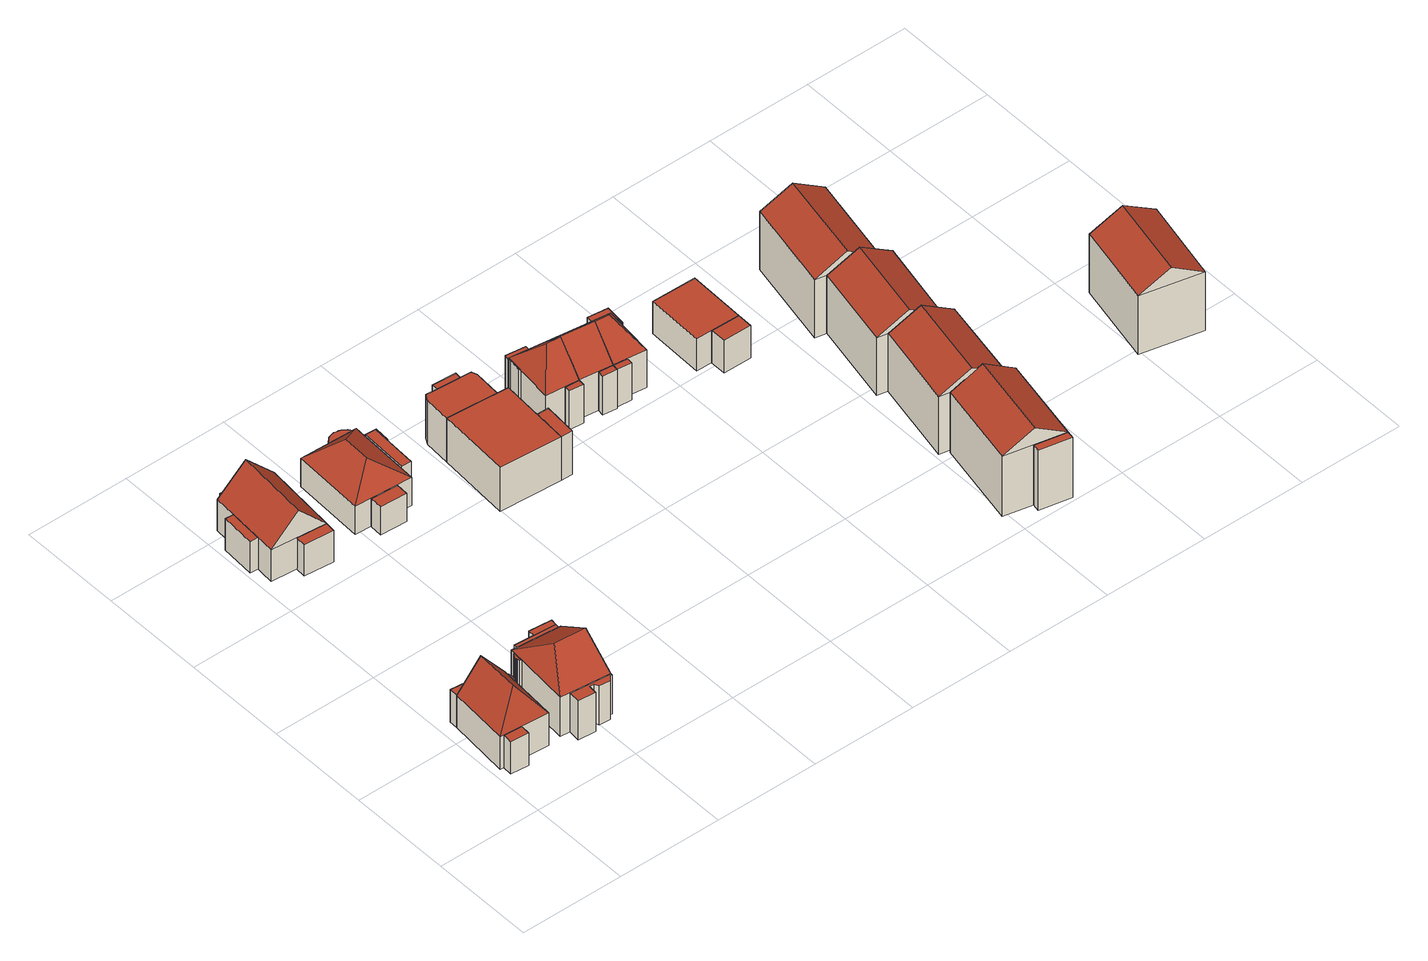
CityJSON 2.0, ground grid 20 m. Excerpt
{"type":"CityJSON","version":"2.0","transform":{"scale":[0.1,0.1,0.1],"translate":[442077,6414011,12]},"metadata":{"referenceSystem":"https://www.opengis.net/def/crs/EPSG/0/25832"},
"CityObjects":{
"building1":{"type":"Building","attributes":{"function":"31001_1010"},"children":["building1-1","building1-2","building1-3","building1-4"]},
"building1-1":{"type":"BuildingPart","attributes":{"roofType":"1000","measuredHeight":6.92,"storeysAboveGround":2},"parents":["building1"],"geometry":[{"type":"Solid","lod":"2","boundaries":[[[[0,1,2,3]],[[4,5,1,0]],[[6,7,5,4]],[[3,2,7,6]],[[4,0,3,6]],[[1,5,7,2]]]],"semantics":{"surfaces":[{"type":"WallSurface"},{"type":"RoofSurface","Flaechenneigung":"90","Flaechenrichtung":"0","Flaechengroesse":"12.7963632936523"},{"type":"GroundSurface"}],"values":[[0,0,0,0,1,2]]}}]},
"building1-2":{"type":"BuildingPart","attributes":{"roofType":"5000","measuredHeight":12.96,"storeysAboveGround":2},"parents":["building1"],"geometry":[{"type":"Solid","lod":"2","boundaries":[[[[8,9,10,11]],[[12,13,9,8]],[[3,2,13,12]],[[11,10,2,3]],[[8,14,12]],[[3,15,11]],[[11,15,14,8]],[[12,14,15,3]],[[9,13,2,10]]]],"semantics":{"surfaces":[{"type":"WallSurface"},{"type":"RoofSurface","Flaechenneigung":"26.8368842881653","Flaechenrichtung":"184.126840177862","Flaechengroesse":"31.8476437326042"},{"type":"RoofSurface","Flaechenneigung":"37.8030855775719","Flaechenrichtung":"94.3165762677611","Flaechengroesse":"77.2890813356754"},{"type":"RoofSurface","Flaechenneigung":"37.8034117705995","Flaechenrichtung":"274.481503936654","Flaechengroesse":"77.7847228545714"},{"type":"GroundSurface"}],"values":[[0,0,0,0,1,0,2,3,4]]}}]},
"building1-3":{"type":"BuildingPart","attributes":{"roofType":"1000","measuredHeight":6.92,"storeysAboveGround":2},"parents":["building1"],"geometry":[{"type":"Solid","lod":"2","boundaries":[[[[16,17,18,19]],[[20,21,17,16]],[[22,23,21,20]],[[19,18,23,22]],[[20,16,19,22]],[[17,21,23,18]]]],"semantics":{"surfaces":[{"type":"WallSurface"},{"type":"RoofSurface","Flaechenneigung":"90","Flaechenrichtung":"0","Flaechengroesse":"6.63844505318952"},{"type":"GroundSurface"}],"values":[[0,0,0,0,1,2]]}}]},
"building1-4":{"type":"BuildingPart","attributes":{"roofType":"1000","measuredHeight":6.92,"storeysAboveGround":2},"parents":["building1"],"geometry":[{"type":"Solid","lod":"2","boundaries":[[[[24,25,26,27]],[[28,29,25,24]],[[30,31,29,28]],[[32,33,31,30]],[[34,35,33,32]],[[36,37,35,34]],[[38,39,37,36]],[[40,41,39,38]],[[42,43,41,40]],[[27,26,43,42]],[[40,38,36,34,32,30,28,24,27,42]],[[25,29,31,33,35,37,39,41,43,26]]]],"semantics":{"surfaces":[{"type":"WallSurface"},{"type":"RoofSurface","Flaechenneigung":"90","Flaechenrichtung":"0","Flaechengroesse":"0.613383186289762"},{"type":"GroundSurface"}],"values":[[0,0,0,0,0,0,0,0,0,0,1,2]]}}]},
"building2":{"type":"Building","attributes":{"function":"31001_1010"},"children":["building2-1","building2-2","building2-3","building2-4","building2-5"]},
"building2-1":{"type":"BuildingPart","attributes":{"roofType":"5000","measuredHeight":13.07,"storeysAboveGround":2},"parents":["building2"],"geometry":[{"type":"Solid","lod":"2","boundaries":[[[[44,45,46,47]],[[48,49,45,44]],[[50,51,49,48]],[[47,46,51,50]],[[44,52,48]],[[50,53,47]],[[47,53,52,44]],[[48,52,53,50]],[[45,49,51,46]]]],"semantics":{"surfaces":[{"type":"WallSurface"},{"type":"RoofSurface","Flaechenneigung":"36.2951160896457","Flaechenrichtung":"275.099174167106","Flaechengroesse":"39.3622999461355"},{"type":"RoofSurface","Flaechenneigung":"54.442910196998","Flaechenrichtung":"185.158501870631","Flaechengroesse":"64.6240094716911"},{"type":"RoofSurface","Flaechenneigung":"54.4437796688491","Flaechenrichtung":"4.71823321427235","Flaechengroesse":"64.0918064017513"},{"type":"GroundSurface"}],"values":[[0,0,0,0,1,0,2,3,4]]}}]},
"building2-2":{"type":"BuildingPart","attributes":{"roofType":"1000","measuredHeight":7.72,"storeysAboveGround":2},"parents":["building2"],"geometry":[{"type":"Solid","lod":"2","boundaries":[[[[54,55,56,57]],[[58,59,55,54]],[[60,51,59,58]],[[57,56,51,60]],[[58,54,57,60]],[[55,59,51,56]]]],"semantics":{"surfaces":[{"type":"WallSurface"},{"type":"RoofSurface","Flaechenneigung":"90","Flaechenrichtung":"0","Flaechengroesse":"10.5136217328658"},{"type":"GroundSurface"}],"values":[[0,0,0,0,1,2]]}}]},
"building2-3":{"type":"BuildingPart","attributes":{"roofType":"1000","measuredHeight":7.72,"storeysAboveGround":2},"parents":["building2"],"geometry":[{"type":"Solid","lod":"2","boundaries":[[[[61,62,63,64]],[[65,66,62,61]],[[58,59,66,65]],[[64,63,59,58]],[[65,61,64,58]],[[62,66,59,63]]]],"semantics":{"surfaces":[{"type":"WallSurface"},{"type":"RoofSurface","Flaechenneigung":"90","Flaechenrichtung":"0","Flaechengroesse":"5.40322573922653"},{"type":"GroundSurface"}],"values":[[0,0,0,0,1,2]]}}]},
"building2-4":{"type":"BuildingPart","attributes":{"roofType":"1000","measuredHeight":8.29,"storeysAboveGround":2},"parents":["building2"],"geometry":[{"type":"Solid","lod":"2","boundaries":[[[[67,68,69,70]],[[71,72,68,67]],[[73,74,72,71]],[[75,76,74,73]],[[77,78,76,75]],[[79,80,78,77]],[[81,82,80,79]],[[83,84,82,81]],[[85,86,84,83]],[[87,88,86,85]],[[70,69,88,87]],[[85,83,81,79,77,75,73,71,67,70,87]],[[68,72,74,76,78,80,82,84,86,88,69]]]],"semantics":{"surfaces":[{"type":"WallSurface"},{"type":"RoofSurface","Flaechenneigung":"90","Flaechenrichtung":"0","Flaechengroesse":"0.755528995845403"},{"type":"GroundSurface"}],"values":[[0,0,0,0,0,0,0,0,0,0,0,1,2]]}}]},
"building2-5":{"type":"BuildingPart","attributes":{"roofType":"1000","measuredHeight":8.29,"storeysAboveGround":2},"parents":["building2"],"geometry":[{"type":"Solid","lod":"2","boundaries":[[[[89,90,91,92]],[[93,94,90,89]],[[47,46,94,93]],[[95,96,46,47]],[[97,98,96,95]],[[99,100,98,97]],[[101,102,100,99]],[[103,104,102,101]],[[105,106,104,103]],[[92,91,106,105]],[[103,101,99,97,95,47,93,89,92,105]],[[90,94,46,96,98,100,102,104,106,91]]]],"semantics":{"surfaces":[{"type":"WallSurface"},{"type":"RoofSurface","Flaechenneigung":"90","Flaechenrichtung":"0","Flaechengroesse":"12.3300386520709"},{"type":"GroundSurface"}],"values":[[0,0,0,0,0,0,0,0,0,0,1,2]]}}]},
"building3":{"type":"Building","attributes":{"function":"31001_1010"},"children":["building3-1","building3-2","building3-3","building3-4"]},
"building3-1":{"type":"BuildingPart","attributes":{"roofType":"3100","measuredHeight":12.29,"storeysAboveGround":1},"parents":["building3"],"geometry":[{"type":"Solid","lod":"2","boundaries":[[[[107,108,109,110]],[[111,112,108,107]],[[113,114,112,111]],[[110,109,114,113]],[[107,115,111]],[[113,116,110]],[[110,116,115,107]],[[111,115,116,113]],[[108,112,114,109]]]],"semantics":{"surfaces":[{"type":"WallSurface"},{"type":"RoofSurface","Flaechenneigung":"43.8973797588391","Flaechenrichtung":"94.9749968561221","Flaechengroesse":"111.559313591527"},{"type":"RoofSurface","Flaechenneigung":"43.8967343103147","Flaechenrichtung":"274.573062324637","Flaechengroesse":"112.084354398349"},{"type":"GroundSurface"}],"values":[[0,0,0,0,0,0,1,2,3]]}}]},
"building3-2":{"type":"BuildingPart","attributes":{"roofType":"1000","measuredHeight":6.7,"storeysAboveGround":1},"parents":["building3"],"geometry":[{"type":"Solid","lod":"2","boundaries":[[[[117,118,119,120]],[[107,108,118,117]],[[121,122,108,107]],[[120,119,122,121]],[[107,117,120,121]],[[118,108,122,119]]]],"semantics":{"surfaces":[{"type":"WallSurface"},{"type":"RoofSurface","Flaechenneigung":"90","Flaechenrichtung":"0","Flaechengroesse":"11.7699210614431"},{"type":"GroundSurface"}],"values":[[0,0,0,0,1,2]]}}]},
"building3-3":{"type":"BuildingPart","attributes":{"roofType":"1000","measuredHeight":6.7,"storeysAboveGround":1},"parents":["building3"],"geometry":[{"type":"Solid","lod":"2","boundaries":[[[[123,124,125,126]],[[127,128,124,123]],[[129,130,128,127]],[[126,125,130,129]],[[127,123,126,129]],[[124,128,130,125]]]],"semantics":{"surfaces":[{"type":"WallSurface"},{"type":"RoofSurface","Flaechenneigung":"90","Flaechenrichtung":"0","Flaechengroesse":"10.2927378738628"},{"type":"GroundSurface"}],"values":[[0,0,0,0,1,2]]}}]},
"building3-4":{"type":"BuildingPart","attributes":{"roofType":"1000","measuredHeight":6.7,"storeysAboveGround":1},"parents":["building3"],"geometry":[{"type":"Solid","lod":"2","boundaries":[[[[131,132,133,134]],[[135,136,132,131]],[[137,138,136,135]],[[134,133,138,137]],[[135,131,134,137]],[[132,136,138,133]]]],"semantics":{"surfaces":[{"type":"WallSurface"},{"type":"RoofSurface","Flaechenneigung":"90","Flaechenrichtung":"0","Flaechengroesse":"4.04162464511179"},{"type":"GroundSurface"}],"values":[[0,0,0,0,1,2]]}}]},
"building4":{"type":"Building","attributes":{"function":"31001_1010"},"children":["building4-1","building4-2","building4-3","building4-4","building4-5"]},
"building4-1":{"type":"BuildingPart","attributes":{"roofType":"1000","measuredHeight":5.96,"storeysAboveGround":1},"parents":["building4"],"geometry":[{"type":"Solid","lod":"2","boundaries":[[[[139,140,141,142]],[[143,144,140,139]],[[145,146,144,143]],[[142,141,146,145]],[[143,139,142,145]],[[140,144,146,141]]]],"semantics":{"surfaces":[{"type":"WallSurface"},{"type":"RoofSurface","Flaechenneigung":"90","Flaechenrichtung":"0","Flaechengroesse":"12.5852587033075"},{"type":"GroundSurface"}],"values":[[0,0,0,0,1,2]]}}]},
"building4-2":{"type":"BuildingPart","attributes":{"roofType":"3200","measuredHeight":10.05,"storeysAboveGround":1},"parents":["building4"],"geometry":[{"type":"Solid","lod":"2","boundaries":[[[[147,148,149,150]],[[151,152,148,147]],[[153,154,152,151]],[[150,149,154,153]],[[147,155,151]],[[153,156,150]],[[150,156,155,147]],[[151,155,156,153]],[[148,152,154,149]]]],"semantics":{"surfaces":[{"type":"WallSurface"},{"type":"RoofSurface","Flaechenneigung":"46.8651352410662","Flaechenrichtung":"2.28261658832578","Flaechengroesse":"33.3762424339239"},{"type":"RoofSurface","Flaechenneigung":"46.863180793236","Flaechenrichtung":"183.21350493041","Flaechengroesse":"32.9853559602408"},{"type":"RoofSurface","Flaechenneigung":"53.6635812473166","Flaechenrichtung":"272.344915822568","Flaechengroesse":"66.8304501293874"},{"type":"RoofSurface","Flaechenneigung":"53.6640638867888","Flaechenrichtung":"92.7307308008824","Flaechengroesse":"67.4519282353769"},{"type":"GroundSurface"}],"values":[[0,0,0,0,1,2,3,4,5]]}}]},
"building4-3":{"type":"BuildingPart","attributes":{"roofType":"1000","measuredHeight":6.32,"storeysAboveGround":1},"parents":["building4"],"geometry":[{"type":"Solid","lod":"2","boundaries":[[[[157,158,159,160]],[[161,162,158,157]],[[163,164,162,161]],[[160,159,164,163]],[[161,157,160,163]],[[158,162,164,159]]]],"semantics":{"surfaces":[{"type":"WallSurface"},{"type":"RoofSurface","Flaechenneigung":"90","Flaechenrichtung":"0","Flaechengroesse":"17.9762451003446"},{"type":"GroundSurface"}],"values":[[0,0,0,0,1,2]]}}]},
"building4-4":{"type":"BuildingPart","attributes":{"roofType":"1000","measuredHeight":6.32,"storeysAboveGround":1},"parents":["building4"],"geometry":[{"type":"Solid","lod":"2","boundaries":[[[[165,166,158,157]],[[167,168,166,165]],[[169,170,168,167]],[[157,158,170,169]],[[167,165,157,169]],[[166,168,170,158]]]],"semantics":{"surfaces":[{"type":"WallSurface"},{"type":"RoofSurface","Flaechenneigung":"90","Flaechenrichtung":"0","Flaechengroesse":"0.672747123939292"},{"type":"GroundSurface"}],"values":[[0,0,0,0,1,2]]}}]},
"building4-5":{"type":"BuildingPart","attributes":{"roofType":"1000","measuredHeight":5.96,"storeysAboveGround":1},"parents":["building4"],"geometry":[{"type":"Solid","lod":"2","boundaries":[[[[171,172,173,174]],[[175,176,172,171]],[[177,178,176,175]],[[179,180,178,177]],[[181,182,180,179]],[[183,184,182,181]],[[185,186,184,183]],[[187,188,186,185]],[[189,190,188,187]],[[191,192,190,189]],[[193,194,192,191]],[[174,173,194,193]],[[191,189,187,185,183,181,179,177,175,171,174,193]],[[172,176,178,180,182,184,186,188,190,192,194,173]]]],"semantics":{"surfaces":[{"type":"WallSurface"},{"type":"RoofSurface","Flaechenneigung":"90","Flaechenrichtung":"0","Flaechengroesse":"5.10554742973654"},{"type":"GroundSurface"}],"values":[[0,0,0,0,0,0,0,0,0,0,0,0,1,2]]}}]},
"building5":{"type":"Building","attributes":{"function":"31001_1010"},"children":["building5-1","building5-2","building5-3"]},
"building5-1":{"type":"BuildingPart","attributes":{"roofType":"1000","measuredHeight":9.37,"storeysAboveGround":2},"parents":["building5"],"geometry":[{"type":"Solid","lod":"2","boundaries":[[[[195,196,197,198]],[[199,200,196,195]],[[201,202,200,199]],[[198,197,202,201]],[[199,195,198,201]],[[196,200,202,197]]]],"semantics":{"surfaces":[{"type":"WallSurface"},{"type":"RoofSurface","Flaechenneigung":"90","Flaechenrichtung":"0","Flaechengroesse":"168.601442413724"},{"type":"GroundSurface"}],"values":[[0,0,0,0,1,2]]}}]},
"building5-2":{"type":"BuildingPart","attributes":{"roofType":"1000","measuredHeight":9.37,"storeysAboveGround":2},"parents":["building5"],"geometry":[{"type":"Solid","lod":"2","boundaries":[[[[203,204,205,206]],[[207,208,204,203]],[[195,196,208,207]],[[206,205,196,195]],[[207,203,206,195]],[[204,208,196,205]]]],"semantics":{"surfaces":[{"type":"WallSurface"},{"type":"RoofSurface","Flaechenneigung":"90","Flaechenrichtung":"0","Flaechengroesse":"13.9751811300304"},{"type":"GroundSurface"}],"values":[[0,0,0,0,1,2]]}}]},
"building5-3":{"type":"BuildingPart","attributes":{"roofType":"1000","measuredHeight":9.35,"storeysAboveGround":2},"parents":["building5"],"geometry":[{"type":"Solid","lod":"2","boundaries":[[[[209,210,202,211]],[[212,213,210,209]],[[214,215,213,212]],[[216,217,215,214]],[[218,219,217,216]],[[220,221,219,218]],[[214,215,221,220]],[[222,223,215,214]],[[224,225,223,222]],[[226,227,225,224]],[[211,202,227,226]],[[224,222,214,220,218,216,214,212,209,211,226]],[[210,213,215,217,219,221,215,223,225,227,202]]]],"semantics":{"surfaces":[{"type":"WallSurface"},{"type":"RoofSurface","Flaechenneigung":"90","Flaechenrichtung":"0","Flaechengroesse":"67.3278489027701"},{"type":"GroundSurface"}],"values":[[0,0,0,0,0,0,0,0,0,0,0,1,2]]}}]},
"building6":{"type":"Building","attributes":{"function":"31001_1010"},"children":["building6-1","building6-2","building6-3","building6-4"]},
"building6-1":{"type":"BuildingPart","attributes":{"roofType":"1000","measuredHeight":8.27,"storeysAboveGround":2},"parents":["building6"],"geometry":[{"type":"Solid","lod":"2","boundaries":[[[[228,229,230,231]],[[232,233,229,228]],[[234,235,233,232]],[[231,230,235,234]],[[232,228,231,234]],[[229,233,235,230]]]],"semantics":{"surfaces":[{"type":"WallSurface"},{"type":"RoofSurface","Flaechenneigung":"90","Flaechenrichtung":"0","Flaechengroesse":"3.11828899928589"},{"type":"GroundSurface"}],"values":[[0,0,0,0,1,2]]}}]},
"building6-2":{"type":"BuildingPart","attributes":{"roofType":"5000","measuredHeight":13.62,"storeysAboveGround":2},"parents":["building6"],"geometry":[{"type":"Solid","lod":"2","boundaries":[[[[236,237,235,234]],[[238,239,237,236]],[[240,241,239,238]],[[234,235,241,240]],[[236,242,238]],[[240,243,234]],[[234,243,242,236]],[[238,242,243,240]],[[237,239,241,235]]]],"semantics":{"surfaces":[{"type":"WallSurface"},{"type":"RoofSurface","Flaechenneigung":"33.1559320205173","Flaechenrichtung":"276.674806947586","Flaechengroesse":"33.3801886000071"},{"type":"RoofSurface","Flaechenneigung":"43.9585313342489","Flaechenrichtung":"185.880204935364","Flaechengroesse":"34.3660229134092"},{"type":"RoofSurface","Flaechenneigung":"43.9614669469931","Flaechenrichtung":"6.79439899712538","Flaechengroesse":"34.3205901051291"},{"type":"GroundSurface"}],"values":[[0,0,0,0,1,0,2,3,4]]}}]},
"building6-3":{"type":"BuildingPart","attributes":{"roofType":"1000","measuredHeight":8.27,"storeysAboveGround":2},"parents":["building6"],"geometry":[{"type":"Solid","lod":"2","boundaries":[[[[244,245,246,247]],[[238,239,245,244]],[[247,246,239,238]],[[244,247,238]],[[245,239,246]]]],"semantics":{"surfaces":[{"type":"WallSurface"},{"type":"RoofSurface","Flaechenneigung":"90","Flaechenrichtung":"0","Flaechengroesse":"0.308327919199165"},{"type":"GroundSurface"}],"values":[[0,0,0,1,2]]}}]},
"building6-4":{"type":"BuildingPart","attributes":{"roofType":"1000","measuredHeight":8.09,"storeysAboveGround":2},"parents":["building6"],"geometry":[{"type":"Solid","lod":"2","boundaries":[[[[248,249,250,251]],[[252,253,249,248]],[[254,255,253,252]],[[251,250,255,254]],[[252,248,251,254]],[[249,253,255,250]]]],"semantics":{"surfaces":[{"type":"WallSurface"},{"type":"RoofSurface","Flaechenneigung":"90","Flaechenrichtung":"0","Flaechengroesse":"4.07728581043395"},{"type":"GroundSurface"}],"values":[[0,0,0,0,1,2]]}}]},
"building7":{"type":"Building","attributes":{"function":"31001_1010"},"children":["building7-1","building7-2"]},
"building7-1":{"type":"BuildingPart","attributes":{"roofType":"1000","measuredHeight":8.27,"storeysAboveGround":2},"parents":["building7"],"geometry":[{"type":"Solid","lod":"2","boundaries":[[[[256,257,258,259]],[[260,261,257,256]],[[262,263,261,260]],[[259,258,263,262]],[[260,256,259,262]],[[257,261,263,258]]]],"semantics":{"surfaces":[{"type":"WallSurface"},{"type":"RoofSurface","Flaechenneigung":"90","Flaechenrichtung":"0","Flaechengroesse":"3.2706150638837"},{"type":"GroundSurface"}],"values":[[0,0,0,0,1,2]]}}]},
"building7-2":{"type":"BuildingPart","attributes":{"roofType":"3100","measuredHeight":13.65,"storeysAboveGround":2},"parents":["building7"],"geometry":[{"type":"Solid","lod":"2","boundaries":[[[[264,265,241,240]],[[262,263,265,264]],[[234,235,263,262]],[[240,241,235,234]],[[264,266,262]],[[234,267,240]],[[240,267,266,264]],[[262,266,267,234]],[[265,263,235,241]]]],"semantics":{"surfaces":[{"type":"WallSurface"},{"type":"RoofSurface","Flaechenneigung":"43.7032834386543","Flaechenrichtung":"6.98113200468264","Flaechengroesse":"46.9598360326977"},{"type":"RoofSurface","Flaechenneigung":"43.7034968612154","Flaechenrichtung":"186.965001100086","Flaechengroesse":"46.6874218902736"},{"type":"GroundSurface"}],"values":[[0,0,0,0,0,0,1,2,3]]}}]},
"building8":{"type":"Building","attributes":{"function":"31001_1010"},"children":["building8-1","building8-2","building8-3"]},
"building8-1":{"type":"BuildingPart","attributes":{"roofType":"5000","measuredHeight":13.28,"storeysAboveGround":2},"parents":["building8"],"geometry":[{"type":"Solid","lod":"2","boundaries":[[[[268,269,270,264]],[[271,272,269,268]],[[262,273,272,271]],[[264,270,273,262]],[[268,274,271]],[[262,275,264]],[[264,275,274,268]],[[271,274,275,262]],[[269,272,273,270]]]],"semantics":{"surfaces":[{"type":"WallSurface"},{"type":"RoofSurface","Flaechenneigung":"34.0878588084052","Flaechenrichtung":"96.4975341914653","Flaechengroesse":"33.112072314562"},{"type":"RoofSurface","Flaechenneigung":"43.936056243211","Flaechenrichtung":"6.98010221772156","Flaechengroesse":"33.8099889579819"},{"type":"RoofSurface","Flaechenneigung":"43.9360427596041","Flaechenrichtung":"186.952459007565","Flaechengroesse":"34.1555474622359"},{"type":"GroundSurface"}],"values":[[0,0,0,0,1,0,2,3,4]]}}]},
"building8-2":{"type":"BuildingPart","attributes":{"roofType":"1000","measuredHeight":7.95,"storeysAboveGround":2},"parents":["building8"],"geometry":[{"type":"Solid","lod":"2","boundaries":[[[[276,277,278,279]],[[259,280,277,276]],[[262,273,280,259]],[[279,278,273,262]],[[259,276,279,262]],[[277,280,273,278]]]],"semantics":{"surfaces":[{"type":"WallSurface"},{"type":"RoofSurface","Flaechenneigung":"90","Flaechenrichtung":"0","Flaechengroesse":"3.36077399866167"},{"type":"GroundSurface"}],"values":[[0,0,0,0,1,2]]}}]},
"building8-3":{"type":"BuildingPart","attributes":{"roofType":"1000","measuredHeight":7.95,"storeysAboveGround":2},"parents":["building8"],"geometry":[{"type":"Solid","lod":"2","boundaries":[[[[281,282,283,284]],[[285,286,282,281]],[[287,288,286,285]],[[289,290,288,287]],[[268,269,290,289]],[[284,283,269,268]],[[289,287,285,281,284,268]],[[282,286,288,290,269,283]]]],"semantics":{"surfaces":[{"type":"WallSurface"},{"type":"RoofSurface","Flaechenneigung":"90","Flaechenrichtung":"0","Flaechengroesse":"5.01533912748544"},{"type":"GroundSurface"}],"values":[[0,0,0,0,0,0,1,2]]}}]},
"building9":{"type":"Building","attributes":{"function":"31001_1010"},"children":["building9-1","building9-2"]},
"building9-1":{"type":"BuildingPart","attributes":{"roofType":"1000","measuredHeight":6.89,"storeysAboveGround":2},"parents":["building9"],"geometry":[{"type":"Solid","lod":"2","boundaries":[[[[291,292,293,294]],[[295,296,292,291]],[[297,298,296,295]],[[294,293,298,297]],[[295,291,294,297]],[[292,296,298,293]]]],"semantics":{"surfaces":[{"type":"WallSurface"},{"type":"RoofSurface","Flaechenneigung":"90","Flaechenrichtung":"0","Flaechengroesse":"16.437709958899"},{"type":"GroundSurface"}],"values":[[0,0,0,0,1,2]]}}]},
"building9-2":{"type":"BuildingPart","attributes":{"roofType":"1000","measuredHeight":6.89,"storeysAboveGround":2},"parents":["building9"],"geometry":[{"type":"Solid","lod":"2","boundaries":[[[[299,300,301,302]],[[303,304,300,299]],[[297,298,304,303]],[[302,301,298,297]],[[303,299,302,297]],[[300,304,298,301]]]],"semantics":{"surfaces":[{"type":"WallSurface"},{"type":"RoofSurface","Flaechenneigung":"90","Flaechenrichtung":"0","Flaechengroesse":"93.2834230433828"},{"type":"GroundSurface"}],"values":[[0,0,0,0,1,2]]}}]},
"building10":{"type":"Building","attributes":{"function":"31001_1010"},"children":["building10-1","building10-2"]},
"building10-1":{"type":"BuildingPart","attributes":{"roofType":"1000","measuredHeight":12.97,"storeysAboveGround":4},"parents":["building10"],"geometry":[{"type":"Solid","lod":"2","boundaries":[[[[305,306,307,308]],[[309,310,306,305]],[[311,312,310,309]],[[308,307,312,311]],[[309,305,308,311]],[[306,310,312,307]]]],"semantics":{"surfaces":[{"type":"WallSurface"},{"type":"RoofSurface","Flaechenneigung":"90","Flaechenrichtung":"0","Flaechengroesse":"8.94428844876505"},{"type":"GroundSurface"}],"values":[[0,0,0,0,1,2]]}}]},
"building10-2":{"type":"BuildingPart","attributes":{"roofType":"3100","measuredHeight":16.46,"storeysAboveGround":4},"parents":["building10"],"geometry":[{"type":"Solid","lod":"2","boundaries":[[[[313,314,315,316]],[[317,318,314,313]],[[308,307,318,317]],[[316,315,307,308]],[[313,319,317]],[[308,320,316]],[[316,320,319,313]],[[317,319,320,308]],[[314,318,307,315]]]],"semantics":{"surfaces":[{"type":"WallSurface"},{"type":"RoofSurface","Flaechenneigung":"59.2681176511795","Flaechenrichtung":"281.406525760689","Flaechengroesse":"115.310349873954"},{"type":"RoofSurface","Flaechenneigung":"59.2681198320977","Flaechenrichtung":"101.258800862887","Flaechengroesse":"115.623941294835"},{"type":"GroundSurface"}],"values":[[0,0,0,0,0,0,1,2,3]]}}]},
"building11":{"type":"Building","attributes":{"function":"31001_1010","yearOfConstruction":1968,"roofType":"3100","measuredHeight":15.9,"storeysAboveGround":4},"geometry":[{"type":"Solid","lod":"2","boundaries":[[[[321,322,323,324]],[[325,326,322,321]],[[327,328,326,325]],[[324,323,328,327]],[[321,329,325]],[[327,330,324]],[[324,330,329,321]],[[325,329,330,327]],[[322,326,328,323]]]],"semantics":{"surfaces":[{"type":"WallSurface"},{"type":"RoofSurface","Flaechenneigung":"59.7350465313782","Flaechenrichtung":"101.212983076696","Flaechengroesse":"113.35602428269"},{"type":"RoofSurface","Flaechenneigung":"59.7350347275753","Flaechenrichtung":"281.588315575704","Flaechengroesse":"113.837135524565"},{"type":"GroundSurface"}],"values":[[0,0,0,0,0,0,1,2,3]]}}]},
"building12":{"type":"Building","attributes":{"function":"31001_1010","yearOfConstruction":1968,"roofType":"3100","measuredHeight":15.85,"storeysAboveGround":4},"geometry":[{"type":"Solid","lod":"2","boundaries":[[[[331,332,333,334]],[[335,336,332,331]],[[337,338,336,335]],[[334,333,338,337]],[[331,339,335]],[[337,340,334]],[[334,340,339,331]],[[335,339,340,337]],[[332,336,338,333]]]],"semantics":{"surfaces":[{"type":"WallSurface"},{"type":"RoofSurface","Flaechenneigung":"59.5239441783576","Flaechenrichtung":"101.714518225694","Flaechengroesse":"111.971232505835"},{"type":"RoofSurface","Flaechenneigung":"59.5239215199081","Flaechenrichtung":"281.640999161143","Flaechengroesse":"111.788163808591"},{"type":"GroundSurface"}],"values":[[0,0,0,0,0,0,1,2,3]]}}]},
"building13":{"type":"Building","attributes":{"function":"31001_1010","yearOfConstruction":1968,"roofType":"3100","measuredHeight":15.95,"storeysAboveGround":4},"geometry":[{"type":"Solid","lod":"2","boundaries":[[[[341,342,343,344]],[[345,346,342,341]],[[347,348,346,345]],[[344,343,348,347]],[[341,349,345]],[[347,350,344]],[[344,350,349,341]],[[345,349,350,347]],[[342,346,348,343]]]],"semantics":{"surfaces":[{"type":"WallSurface"},{"type":"RoofSurface","Flaechenneigung":"59.3810488765462","Flaechenrichtung":"101.512309407868","Flaechengroesse":"122.461356044011"},{"type":"RoofSurface","Flaechenneigung":"59.3810726821451","Flaechenrichtung":"281.524800428973","Flaechengroesse":"122.484215196119"},{"type":"GroundSurface"}],"values":[[0,0,0,0,0,0,1,2,3]]}}]},
"building14":{"type":"Building","attributes":{"function":"31001_1010","yearOfConstruction":1968,"roofType":"3100","measuredHeight":16.03,"storeysAboveGround":4},"geometry":[{"type":"Solid","lod":"2","boundaries":[[[[351,352,353,354]],[[355,356,352,351]],[[357,358,356,355]],[[354,353,358,357]],[[351,359,355]],[[357,360,354]],[[354,360,359,351]],[[355,359,360,357]],[[352,356,358,353]]]],"semantics":{"surfaces":[{"type":"WallSurface"},{"type":"RoofSurface","Flaechenneigung":"59.4655594378121","Flaechenrichtung":"102.248019118481","Flaechengroesse":"113.739389167323"},{"type":"RoofSurface","Flaechenneigung":"59.4657712597505","Flaechenrichtung":"282.114926324362","Flaechengroesse":"113.213526834836"},{"type":"GroundSurface"}],"values":[[0,0,0,0,0,0,1,2,3]]}}]}
},
"vertices":[
[25,243,79],[25,243,10],[24,226,10],[24,226,79],[102,236,79],[102,236,10],[101,219,79],[101,219,10],
[108,102,79],[108,102,10],[117,218,10],[117,218,79],[14,109,79],[14,109,10],[64,136,140],[70,222,140],
[54,87,79],[54,87,10],[56,106,10],[56,106,79],[20,90,79],[20,90,10],[21,109,79],[21,109,10],
[118,211,79],[118,211,10],[116,213,10],[116,213,79],[119,208,79],[119,208,10],[119,206,79],[119,206,10],[120,203,79],[120,203,10],[119,200,79],[119,200,10],[119,197,79],[119,197,10],[118,195,79],[118,195,10],[116,193,79],[116,193,10],[115,191,79],[115,191,10],
[130,100,100],[130,100,17],[226,91,17],[226,91,100],[142,233,100],[142,233,17],[237,225,100],[237,225,17],[171,163,147],[231,158,147],
[157,244,94],[157,244,17],[156,231,17],[156,231,94],[238,238,94],[238,238,17],[237,225,94],
[196,254,94],[196,254,17],[195,241,17],[195,241,94],[239,250,94],[239,250,17],
[137,207,100],[137,207,17],[139,204,17],[139,204,100],[136,210,100],[136,210,17],[135,212,100],[135,212,17],[135,214,100],[135,214,17],[135,216,100],[135,216,17],[136,218,100],[136,218,17],[137,221,100],[137,221,17],[138,222,100],[138,222,17],[139,224,100],[139,224,17],[141,225,100],[141,225,17],
[146,76,100],[146,76,17],[180,73,17],[180,73,100],[148,99,100],[148,99,17],[226,87,100],[226,87,17],[222,88,100],[222,88,17],[215,79,100],[215,79,17],[194,81,100],[194,81,17],[190,89,100],[190,89,17],[182,90,100],[182,90,17],
[127,663,75],[127,663,8],[140,806,8],[140,806,75],[21,672,75],[21,672,8],[32,816,75],[32,816,8],[74,668,131],[86,811,131],
[70,668,75],[70,668,8],[68,648,8],[68,648,75],[125,643,75],[125,643,8],
[8,708,75],[8,708,8],[24,707,8],[24,707,75],[13,774,75],[13,774,8],[29,773,75],[29,773,8],
[44,824,75],[44,824,8],[43,815,8],[43,815,75],[88,820,75],[88,820,8],[87,811,75],[87,811,8],
[269,659,74],[269,659,14],[218,662,14],[218,662,74],[268,635,74],[268,635,14],[217,638,74],[217,638,14],
[193,804,74],[193,804,14],[187,664,14],[187,664,74],[304,800,74],[304,800,14],[298,658,74],[298,658,14],[247,758,115],[244,704,115],
[323,776,78],[323,776,14],[303,777,14],[303,777,78],[318,683,78],[318,683,14],[299,684,78],[299,684,14],
[325,776,78],[325,776,14],[323,746,78],[323,746,14],[321,746,78],[321,746,14],
[258,812,74],[258,812,14],[248,802,14],[248,802,74],[262,814,74],[262,814,14],[266,815,74],[266,815,14],[271,816,74],[271,816,14],[275,815,74],[275,815,14],[280,814,74],[280,814,14],[284,813,74],[284,813,14],[288,810,74],[288,810,14],[292,807,74],[292,807,14],[295,804,74],[295,804,14],[297,800,74],[297,800,14],
[510,546,113],[510,546,19],[520,686,19],[520,686,113],[391,554,113],[391,554,19],[401,695,113],[401,695,19],
[537,609,113],[537,609,19],[515,610,19],[515,610,113],[532,545,113],[532,545,19],
[404,745,112],[404,745,19],[401,695,112],[411,758,112],[411,758,19],[433,756,112],[433,756,19],[433,768,112],[433,768,19],[479,765,112],[479,765,19],[478,753,112],[478,753,19],[499,752,112],[499,752,19],[503,741,112],[503,741,19],[499,688,112],[499,688,19],
[599,632,96],[599,632,13],[626,629,13],[626,629,96],[600,643,96],[600,643,13],[627,641,96],[627,641,13],
[564,647,96],[564,647,13],[576,751,96],[576,751,13],[639,743,96],[639,743,13],[605,695,149],[633,692,149],
[571,721,96],[571,721,13],[572,718,13],[572,718,96],
[577,761,94],[577,761,13],[575,751,13],[575,751,94],[615,756,94],[615,756,13],[614,746,94],[614,746,13],
[661,624,96],[661,624,13],[688,621,13],[688,621,96],[663,636,96],[663,636,13],[690,633,96],[690,633,13],
[702,735,96],[702,735,13],[696,684,150],[633,692,150],
[765,727,96],[765,727,16],[702,735,16],[753,625,96],[753,625,16],[690,633,16],[723,681,149],[696,684,149],
[716,618,96],[716,618,16],[717,630,16],[717,630,96],[688,621,16],
[730,743,96],[730,743,16],[729,732,16],[729,732,96],[769,738,96],[769,738,16],[765,698,96],[765,698,16],[762,696,96],[762,696,16],
[869,575,82],[869,575,13],[923,574,13],[923,574,82],[869,605,82],[869,605,13],[924,604,82],[924,604,13],
[842,716,82],[842,716,13],[839,606,13],[839,606,82],[927,714,82],[927,714,13],
[1100,2,143],[1100,2,14],[1102,16,14],[1102,16,143],[1039,14,143],[1039,14,14],[1042,28,143],[1042,28,14],
[1020,205,143],[1020,205,14],[987,40,14],[987,40,143],[1135,182,143],[1135,182,14],[1078,194,178],[1045,28,178],
[1118,186,143],[1118,186,19],[1149,347,19],[1149,347,143],[1000,209,143],[1000,209,19],[1033,371,143],[1033,371,19],[1059,197,178],[1091,359,178],
[1128,351,143],[1128,351,20],[1162,512,20],[1162,512,143],[1013,375,143],[1013,375,20],[1046,535,143],[1046,535,20],[1071,363,178],[1104,523,178],
[1140,516,143],[1140,516,19],[1176,692,19],[1176,692,143],[1025,539,143],[1025,539,19],[1061,715,143],[1061,715,19],[1083,528,178],[1119,703,178],
[1503,156,145],[1503,156,20],[1538,316,20],[1538,316,145],[1387,182,145],[1387,182,20],[1420,340,145],[1420,340,20],[1445,169,180],[1479,328,180]
]}
